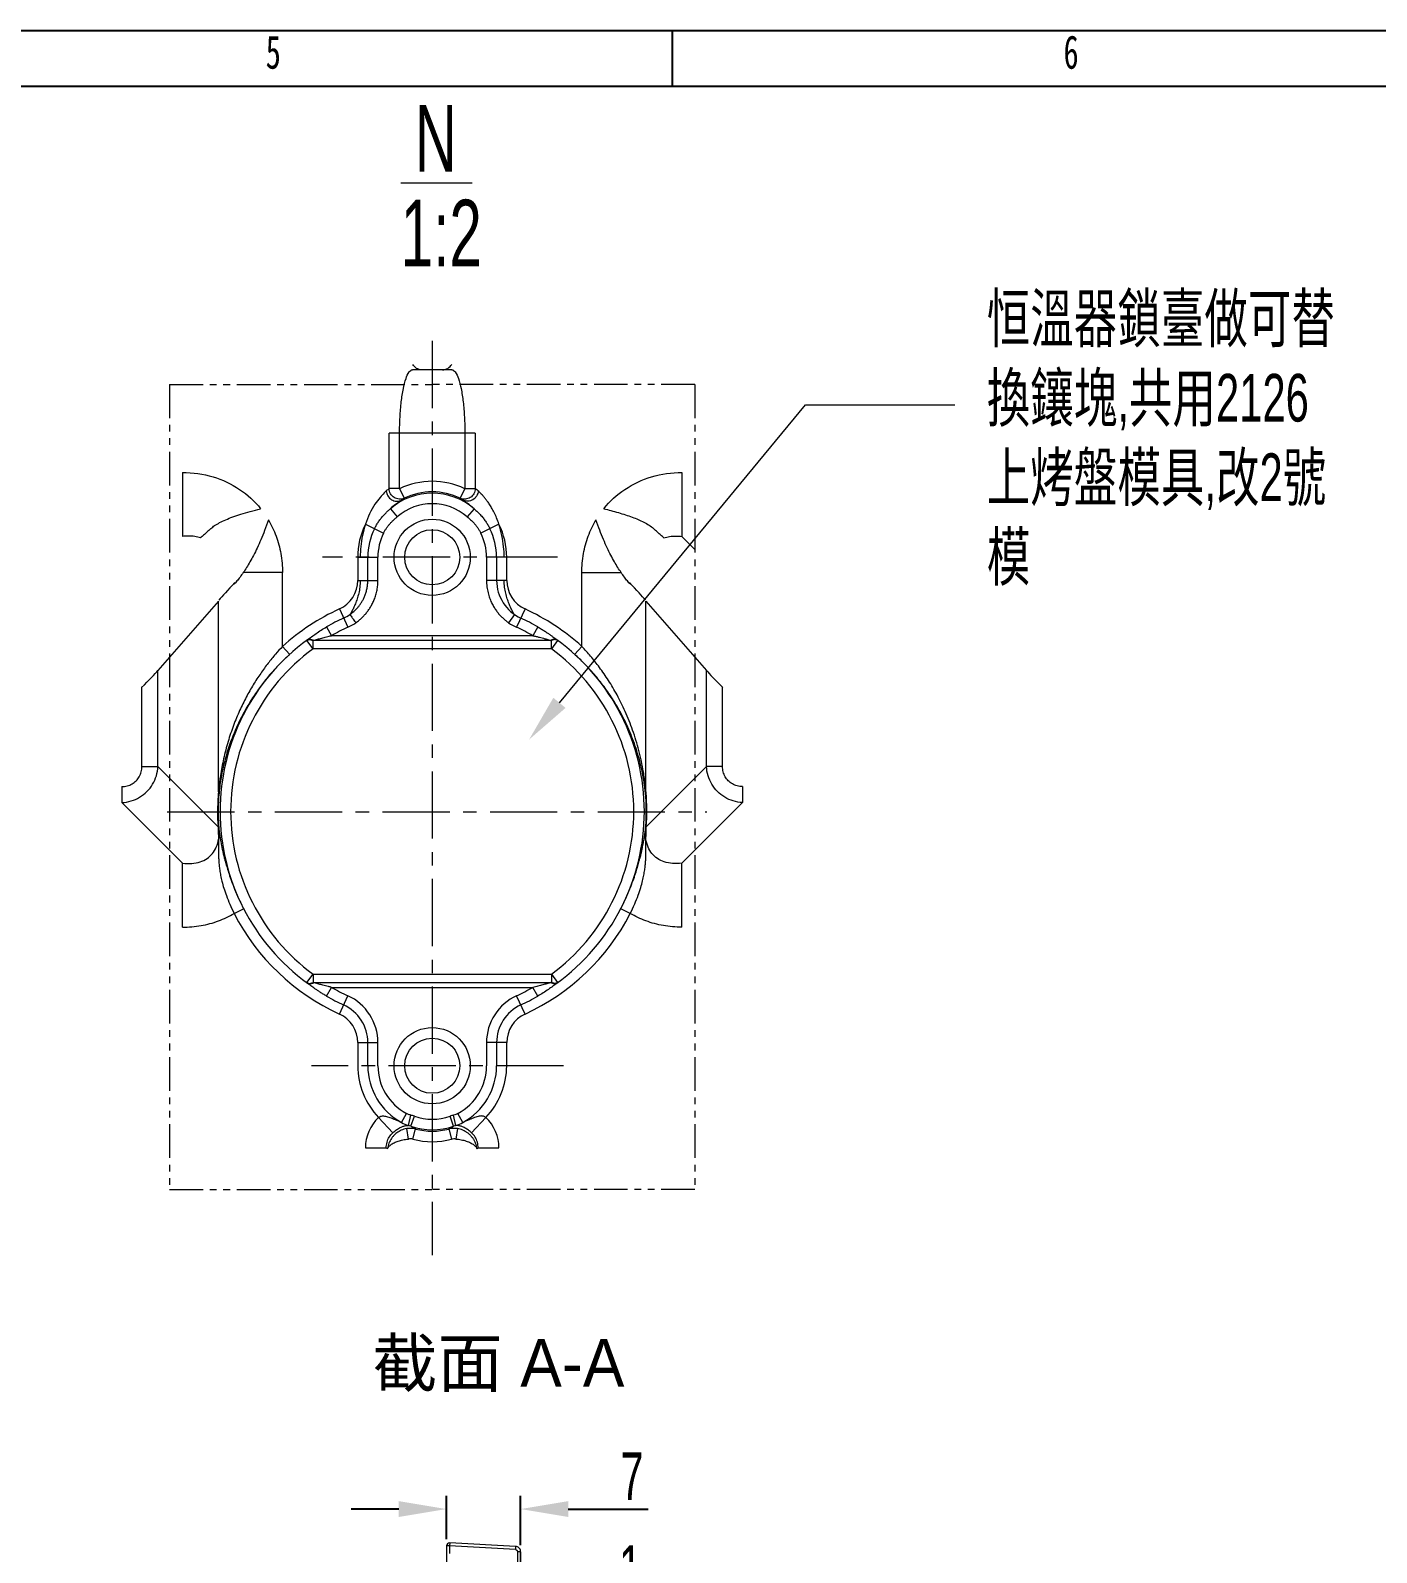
# Model space of a CAD drawing. Header units: millimetres. Extents: x 5536 to 6151, y 463 to 893.
# Drawn here: x 5857.3 to 5984.4, y 749.6 to 893.3 of the extents above; entities that cross this region are included whole.
import ezdxf

# ---------------------------------------------------------------- set-up
doc = ezdxf.new("R2010")
doc.units = ezdxf.units.MM
doc.header["$LTSCALE"] = 0.2
doc.linetypes.add('CENTER', pattern=[50.8, 31.75, -6.35, 6.35, -6.35])
doc.linetypes.add('PHANTOM2', pattern=[31.75, 15.875, -3.175, 3.175, -3.175, 3.175, -3.175])
doc.layers.get('0').update_dxf_attribs({"lineweight": 18})
for name, color, linetype, lineweight in [('CAXA0層', 7, 'Continuous', 25), ('CAXA尺寸線層', 3, 'Continuous', 25), ('poumianxian', 2, 'Continuous', 18), ('图层1', 1, 'CENTER', 18), ('图层2', 4, 'Continuous', 18), ('图层3', 3, 'PHANTOM2', 18)]:
    doc.layers.add(name, color=color, linetype=linetype, lineweight=lineweight)
doc.styles.add('UserTxtStyle4', font='', dxfattribs={"width": 0.667})
doc.styles.add('標準', font='', dxfattribs={"width": 0.667})
doc.styles.get('UserTxtStyle4').set_extended_font_data('mingliu')
doc.styles.get('標準').set_extended_font_data('pmingliu')
doc.dimstyles.new('11111111111', dxfattribs={"dimtxt": 4.5, "dimasz": 4.5, "dimexe": 1.25, "dimexo": 0.625, "dimtad": 1, "dimtoh": 1, "dimdsep": 46, "dimtxsty": '標準', "dimblk": '_CAXARROW', "dimcen": 0, "dimdle": 9, "dimclrd": 6, "dimclre": 6, "dimclrt": 2, "dimadec": 0, "dimazin": 0, "dimtfac": 0.707107, "dimtofl": 0, "dimtmove": 2, "dimatfit": 3, "dimfxl": 0, "dimfrac": 2, "dimtolj": 1, "dimarcsym": 0})

# ---------------------------------------------------------------- blocks, each defined once
blk = doc.blocks.new('*X39')
at = {"layer": 'poumianxian'}
for points in [[(5895.06, 745.73), (5895.06, 744.23), (5899.56, 744.98)], [(5905.06, 745.73), (5905.06, 744.23), (5900.56, 744.98)]]:
    blk.add_hatch(color=6, dxfattribs=at).paths.add_polyline_path(points, flags=0)
at = {"layer": 'poumianxian', "color": 6, "lineweight": -2}
for p, q in [((5899.56, 733.62), (5899.56, 746.23)), ((5900.56, 733.62), (5900.56, 746.23)), ((5895.06, 744.98), (5890.56, 744.98)), ((5905.06, 744.98), (5915.16, 744.98))]:
    blk.add_line(p, q, dxfattribs=at)
at = {"layer": 'poumianxian', "color": 2, "insert": (5913.94, 748.05), "char_height": 4.5, "width": 3.5658, "attachment_point": 5, "style": '標準'}
blk.add_mtext('\\T1.004;1', dxfattribs=at)
blk = doc.blocks.new('_CAXARROW')
blk.add_hatch(color=0).paths.add_polyline_path([(0, 0), (-1, 0.125), (-1, -0.125)], flags=0)
blk = doc.blocks.new('*X41')
at = {"layer": 'poumianxian'}
for points in [[(5892.06, 754.46), (5892.06, 752.96), (5896.56, 753.71)], [(5908.06, 754.46), (5908.06, 752.96), (5903.56, 753.71)]]:
    blk.add_hatch(color=6, dxfattribs=at).paths.add_polyline_path(points, flags=0)
at = {"layer": 'poumianxian', "color": 6, "lineweight": -2}
for p, q in [((5896.56, 750.87), (5896.56, 754.96)), ((5903.56, 750.31), (5903.56, 754.96)), ((5892.06, 753.71), (5887.56, 753.71)), ((5908.06, 753.71), (5915.61, 753.71))]:
    blk.add_line(p, q, dxfattribs=at)
at = {"layer": 'poumianxian', "color": 2, "insert": (5914.09, 756.81), "char_height": 4.5, "width": 5.4027, "attachment_point": 5, "style": '標準'}
blk.add_mtext('\\T1.004;7', dxfattribs=at)
blk = doc.blocks.new('*X82')
blk.add_line((5892.24, 878.92), (5899, 878.92))
at = {"char_height": 9, "width": 13.512, "attachment_point": 1, "style": '標準'}
for s, insert in [('\\T1.004;{\\H0.7x;N}', (5893.57, 886.27)), ('\\T1.004;{\\H0.7x;1:2}', (5892.24, 877.32))]:
    blk.add_mtext(s, dxfattribs=dict(at, insert=insert))
blk = doc.blocks.new('321')
at = {"layer": 'CAXA0層'}
for p, q in [((-584, 410), (0, 410)), ((-220.25, 410), (-220.25, 405)), ((-579, 405), (-5, 405))]:
    blk.add_line(p, q, dxfattribs=at)
at = {"layer": 'CAXA尺寸線層', "linetype": 'Continuous', "lineweight": 25, "char_height": 3, "attachment_point": 1, "style": 'UserTxtStyle4'}
for s, insert, width in [('\\T1.004;5', (-256.81, 409.56), 3.3917), ('\\T1.004;6', (-185.06, 409.56), 3.6498)]:
    blk.add_mtext(s, dxfattribs=dict(at, insert=insert, width=width))

msp = doc.modelspace()

# ---------------------------------------------------------------- hatches: boundary and pattern name
at = {"layer": '图层2'}
msp.add_hatch(color=6, dxfattribs=at).paths.add_polyline_path([(5907.81, 829.346), (5904.366, 826.355), (5906.654, 830.302)], flags=0)

# ---------------------------------------------------------------- linework, layer by layer
for p, q in [((5897.064, 861.268), (5893.368, 861.268)), ((5891.149, 850.044), (5891.149, 855.268)), ((5899.284, 855.268), (5891.149, 855.268)), ((5892.134, 850.044), (5892.134, 855.268)), ((5898.299, 855.268), (5898.299, 850.044)), ((5899.284, 855.268), (5899.284, 850.044)), ((5871.628, 851.577), (5871.628, 845.526)), ((5918.804, 851.577), (5918.804, 845.526)), ((5892.134, 850.044), (5891.149, 850.044)), ((5892.134, 850.044), (5892.563, 849.141)), ((5898.299, 850.044), (5897.869, 849.141)), ((5898.299, 850.044), (5899.284, 850.044)), ((5891.266, 848.153), (5891.918, 847.395)), ((5899.166, 848.153), (5898.514, 847.395)), ((5888.911, 846.686), (5890.621, 845.839)), ((5901.521, 846.686), (5899.812, 845.839)), ((5920.024, 844.306), (5918.804, 845.526)), ((5888.181, 843.564), (5888.181, 841.382)), ((5888.181, 843.564), (5890.089, 843.564)), ((5889.135, 841.382), (5889.135, 843.564)), ((5890.089, 841.382), (5890.089, 843.564)), ((5900.344, 843.564), (5900.344, 841.382)), ((5902.252, 843.564), (5900.344, 843.564)), ((5901.298, 843.564), (5901.298, 841.382)), ((5902.252, 841.382), (5902.252, 843.564)), ((5881.084, 842.122), (5877.37, 842.122)), ((5881.084, 835.145), (5881.084, 842.122)), ((5909.349, 842.122), (5913.063, 842.122)), ((5909.349, 835.145), (5909.349, 842.12)), ((5888.181, 841.382), (5890.089, 841.382)), ((5902.252, 841.382), (5900.344, 841.382)), ((5875.032, 839.424), (5869.315, 832.887)), ((5875.032, 821.408), (5875.032, 839.424)), ((5915.4, 821.408), (5915.4, 839.424)), ((5915.4, 839.424), (5921.118, 832.887)), ((5886.451, 838.687), (5887.246, 836.952)), ((5902.98, 838.164), (5902.435, 837.381)), ((5903.981, 838.687), (5903.186, 836.952)), ((5885.241, 836.993), (5885.715, 836.165)), ((5905.192, 836.993), (5904.718, 836.165)), ((5881.084, 835.145), (5881.755, 834.405)), ((5883.963, 834.916), (5883.373, 835.722)), ((5883.963, 834.916), (5883.963, 835.697)), ((5906.469, 835.697), (5883.963, 835.697)), ((5906.469, 834.916), (5883.963, 834.916)), ((5904.718, 836.165), (5885.715, 836.165)), ((5907.06, 835.722), (5906.469, 834.916)), ((5906.469, 834.916), (5906.469, 835.697)), ((5909.349, 835.145), (5908.678, 834.405)), ((5869.315, 823.815), (5869.315, 832.887)), ((5921.118, 823.815), (5921.118, 832.887)), ((5867.802, 823.815), (5867.802, 831.321)), ((5922.631, 823.815), (5922.631, 831.321)), ((5867.802, 823.815), (5869.315, 823.815)), ((5869.315, 823.815), (5874.997, 818.133)), ((5921.118, 823.815), (5915.436, 818.133)), ((5922.631, 823.815), (5921.118, 823.815)), ((5865.911, 821.924), (5865.911, 820.411)), ((5924.522, 821.924), (5924.522, 820.411)), ((5865.911, 820.411), (5871.629, 814.694)), ((5924.522, 820.411), (5918.804, 814.694)), ((5871.628, 808.642), (5871.628, 814.694)), ((5918.804, 808.642), (5918.804, 814.694)), ((5876.518, 809.928), (5877.406, 810.386)), ((5913.915, 809.928), (5913.027, 810.386)), ((5883.373, 803.406), (5883.963, 804.212)), ((5883.963, 804.212), (5883.963, 803.432)), ((5883.963, 804.212), (5906.469, 804.212)), ((5883.963, 803.432), (5906.469, 803.432)), ((5906.469, 804.212), (5906.469, 803.432)), ((5906.469, 804.212), (5907.06, 803.406)), ((5885.241, 802.135), (5885.715, 802.963)), ((5885.715, 802.963), (5904.718, 802.963)), ((5886.451, 800.442), (5887.246, 802.176)), ((5903.981, 800.442), (5903.186, 802.176)), ((5905.192, 802.135), (5904.718, 802.963)), ((5888.181, 797.747), (5888.181, 795.564)), ((5888.181, 797.747), (5890.089, 797.747)), ((5889.135, 795.564), (5889.135, 797.747)), ((5890.089, 795.564), (5890.089, 797.747)), ((5900.344, 797.747), (5900.344, 795.564)), ((5902.252, 797.747), (5900.344, 797.747)), ((5901.298, 797.747), (5901.298, 795.564)), ((5902.252, 795.564), (5902.252, 797.747)), ((5890.157, 790.675), (5891.5, 789.239)), ((5892.33, 790.211), (5892.782, 791.051)), ((5892.971, 789.923), (5893.196, 790.896)), ((5893.198, 789.856), (5893.531, 790.798)), ((5897.235, 789.856), (5896.902, 790.798)), ((5897.462, 789.923), (5897.236, 790.896)), ((5898.103, 790.211), (5897.65, 791.051)), ((5898.932, 789.239), (5900.275, 790.675)), ((5892.973, 788.645), (5892.816, 789.626)), ((5893.397, 788.624), (5893.65, 789.59)), ((5896.783, 789.59), (5897.036, 788.624)), ((5897.617, 789.626), (5897.46, 788.645)), ((5888.911, 787.8), (5890.881, 787.8)), ((5899.552, 787.8), (5901.521, 787.8)), ((5896.56, 750.222), (5896.56, 739.453)), ((5896.86, 750.222), (5896.565, 750.222)), ((5896.876, 750.521), (5896.86, 750.222)), ((5896.86, 750.222), (5896.86, 749.522)), ((5903.071, 749.89), (5896.86, 750.222)), ((5903.087, 750.189), (5896.876, 750.521)), ((5903.087, 750.189), (5903.071, 749.89)), ((5903.26, 749.686), (5903.26, 748.579)), ((5903.56, 749.686), (5903.26, 749.686)), ((5903.56, 749.686), (5903.56, 748.579)), ((5903.56, 730.854), (5903.56, 749.686))]:
    msp.add_line(p, q)
for points in [[(5903.464, 749.983), (5903.409, 750.048), (5903.343, 750.102), (5903.27, 750.144), (5903.191, 750.173), (5903.108, 750.188), (5903.087, 750.189)], [(5903.56, 749.683), (5903.557, 749.748), (5903.539, 749.831), (5903.508, 749.91), (5903.464, 749.983)]]:
    msp.add_lwpolyline(points)
for centre, radius in [((5895.216, 843.564), 3.6), ((5895.216, 843.564), 2.6), ((5895.216, 795.564), 3.6), ((5895.216, 795.564), 2.6)]:
    msp.add_circle(centre, radius)
for centre, radius, start, end in [((5895.216, 843.564), 7.175, 64.55835, 115.44165), ((5895.764, 843.403), 8.087, 124.79929, 127.14688), ((5895.216, 843.564), 6.055, 49.27723, 130.72647), ((5895.216, 843.564), 6.176, 64.55835, 115.44165), ((5894.663, 843.396), 8.095, 52.85409, 55.1996), ((5895.216, 843.564), 5.055, 49.27722, 130.72577), ((5896.756, 843.43), 7.085, 126.28156, 128.5974), ((5893.677, 843.43), 7.084, 51.40251, 53.71853), ((5895.216, 843.564), 7.036, 153.65889, 180), ((5895.216, 843.564), 7.036, 0, 26.34109), ((5895.216, 843.564), 6.082, 153.65868, 180.00011), ((5895.216, 843.564), 5.128, 153.65809, 180.00033), ((5895.218, 843.565), 5.126, 359.9968, 26.34517), ((5895.218, 843.565), 6.08, 359.99687, 26.34399), ((5885.216, 841.382), 2.964, 294.62432, 0), ((5905.216, 841.382), 3.918, 179.99953, 245.37568), ((5905.216, 841.382), 2.964, 180, 245.37568), ((5895.216, 819.564), 21.036, 114.62432, 132.20992), ((5895.216, 819.564), 20.082, 114.62432, 119.78488), ((5885.216, 841.382), 3.918, 294.62432, 304.78882), ((5895.216, 819.564), 20.082, 60.21512, 65.37568), ((5895.216, 819.564), 21.036, 47.78959, 65.37568), ((5895.216, 819.564), 19.128, 114.62432, 119.78488), ((5885.216, 841.382), 4.872, 294.62432, 304.76706), ((5905.216, 841.382), 4.872, 235.19881, 245.37568), ((5895.216, 819.564), 19.128, 60.21512, 65.37568), ((5895.216, 819.564), 20.034, 125.94871, 234.05129), ((5895.216, 819.564), 19.034, 126.24131, 233.75869), ((5891.07, 825.76), 12.589, 127.22681, 127.69259), ((5901.407, 818.268), 18.149, 73.80304, 74.05639), ((5895.216, 819.564), 19.034, 306.24131, 53.75869), ((5895.216, 819.564), 20.034, 305.94871, 54.05129), ((5899.397, 825.805), 12.532, 52.30635, 52.77425), ((5897.609, 819.516), 22.656, 172.62933, 175.20966), ((5894.06, 819.462), 19.069, 169.97203, 174.16361), ((5896.301, 819.451), 19.141, 7.41174, 9.25371), ((5892.433, 819.483), 23.047, 4.79058, 7.9663), ((5894.047, 819.564), 19.104, 175.56761, 184.29642), ((5893.078, 819.564), 18.081, 174.42446, 184.32542), ((5894.167, 819.552), 19.224, 174.4591, 175.55733), ((5893.546, 819.521), 18.551, 174.18167, 174.43123), ((5896.673, 819.499), 18.766, 5.57087, 7.41181), ((5897.357, 819.564), 18.079, 355.67395, 5.57617), ((5896.222, 819.547), 19.268, 5.29596, 5.5404), ((5896.425, 819.564), 19.065, 355.69437, 5.3017), ((5895.216, 819.564), 21.036, 207.26372, 245.37568), ((5895.216, 819.564), 21.036, 294.62432, 332.73626), ((5891.035, 813.323), 12.532, 232.30635, 232.77425), ((5889.026, 820.86), 18.149, 253.80304, 254.05639), ((5899.363, 813.368), 12.589, 307.22681, 307.69259), ((5895.216, 819.564), 20.082, 240.21512, 245.37568), ((5895.216, 819.564), 19.128, 240.21512, 245.37568), ((5885.216, 797.747), 4.872, 0, 65.37568), ((5905.216, 797.747), 4.872, 114.62432, 180), ((5895.216, 819.564), 19.128, 294.62432, 299.78488), ((5895.216, 819.564), 20.082, 294.62432, 299.78488), ((5885.216, 797.747), 2.964, 0, 65.37568), ((5885.216, 797.747), 3.918, 0, 65.37568), ((5905.216, 797.747), 3.918, 114.62432, 180), ((5905.216, 797.747), 2.964, 114.62432, 180), ((5895.216, 795.564), 7.036, 180, 224.02215), ((5895.216, 795.564), 6.082, 180, 241.66202), ((5895.216, 795.564), 5.128, 180, 241.66163), ((5895.216, 795.564), 5.128, 298.33857, 0), ((5895.216, 795.564), 6.082, 298.33827, 360), ((5895.216, 795.564), 7.036, 315.97785, 360), ((5892.844, 787.803), 3.933, 133.09568, 180.04543), ((5892.496, 787.873), 3.103, 70.51118, 76.94833), ((5895.216, 795.564), 5.055, 250.52516, 289.47484), ((5897.943, 787.852), 3.124, 103.07334, 109.46665), ((5897.588, 787.803), 3.933, 359.95317, 46.90513), ((5893.469, 791.889), 2.028, 235.81975, 255.78376), ((5893.15, 787.658), 1.996, 75.48551, 99.63041), ((5892.473, 787.827), 2.154, 70.33189, 76.62968), ((5896.943, 795.715), 6.954, 237.41245, 241.73546), ((5895.216, 795.564), 6.055, 250.52516, 289.47484), ((5895.216, 795.564), 6.176, 255.30882, 284.69042), ((5893.496, 795.704), 6.941, 298.25766, 302.58964), ((5897.283, 787.653), 2.001, 80.41049, 104.50041), ((5897.96, 787.827), 2.154, 103.37016, 109.66823), ((5896.964, 791.888), 2.027, 284.21267, 304.18585), ((5894.526, 794.91), 7.99, 242.85714, 243.83981), ((5893.135, 787.628), 1.03, 75.27933, 99.05693), ((5895.216, 795.564), 7.175, 255.30984, 284.69026), ((5897.298, 787.627), 1.03, 80.94546, 104.71796), ((5896.86, 750.222), 0.3, 86.93832, 180), ((6035.306, 651.083), 101.525, 101.56871, 263.81047), ((6035.306, 651.083), 101.026, 101.59189, 263.81047)]:
    msp.add_arc(centre, radius, start, end)
for centre, major_axis, start_param, end_param in [((5881.084, 845.373), (-6.392, -6.408), 5.460672, 5.9022274), ((5909.349, 845.373), (6.392, -6.408), 0.3809579, 0.8225133), ((5867.802, 831.4), (-1.598, -1.602), 1.521451, 2.7606348), ((5922.631, 831.4), (1.598, -1.602), 3.5225505, 4.7617343)]:
    msp.add_ellipse(centre, major_axis=major_axis, ratio=0.0348782, start_param=start_param, end_param=end_param)
for points, knots in [([(5892.134, 855.268), (5892.134, 855.782), (5892.159, 856.777), (5892.276, 858.189), (5892.453, 859.408), (5892.702, 860.362), (5892.939, 860.989), (5893.241, 861.268), (5893.368, 861.268)], [0, 0, 0, 0, 21422.6209469, 41520.6483103, 59020.4060347, 72851.0509121, 82283.3758562, 87598.6886507, 87598.6886507, 87598.6886507, 87598.6886507]), ([(5894.231, 861.268), (5894.061, 861.268), (5893.714, 861.362), (5893.463, 861.619), (5893.379, 861.768)], [0, 0, 0, 0, 17145.5515179, 34405.8959787, 34405.8959787, 34405.8959787, 34405.8959787]), ([(5896.201, 861.268), (5896.371, 861.268), (5896.719, 861.362), (5896.97, 861.619), (5897.054, 861.768)], [0, 0, 0, 0, 17154.545187, 34423.9407572, 34423.9407572, 34423.9407572, 34423.9407572]), ([(5897.064, 861.268), (5897.192, 861.268), (5897.494, 860.988), (5897.731, 860.36), (5897.98, 859.405), (5898.157, 858.185), (5898.273, 856.775), (5898.299, 855.78), (5898.299, 855.268)], [0, 0, 0, 0, 5341.3606684, 14785.6971854, 28635.3204295, 46157.1348315, 66305.3875581, 87684.6518488, 87684.6518488, 87684.6518488, 87684.6518488]), ([(5871.628, 851.577), (5872.601, 851.577), (5874.511, 851.308), (5877.079, 850.106), (5878.449, 848.852), (5879.014, 848.151)], [0, 0, 0, 0, 16676.7546044, 32521.0571257, 47966.8468418, 47966.8468418, 47966.8468418, 47966.8468418]), ([(5911.418, 848.151), (5911.984, 848.853), (5913.357, 850.11), (5915.927, 851.31), (5917.836, 851.577), (5918.804, 851.577)], [0, 0, 0, 0, 15573.9452595, 31580.2082361, 48307.4470271, 48307.4470271, 48307.4470271, 48307.4470271]), ([(5890.881, 849.849), (5890.815, 849.774), (5890.607, 849.576), (5890.231, 849.163), (5889.753, 848.522), (5889.281, 847.674), (5889.023, 847.025), (5888.911, 846.686)], [0, 0, 0, 0, 5952.5097333, 17099.6786223, 33234.6742096, 53478.0026066, 74724.1049537, 74724.1049537, 74724.1049537, 74724.1049537]), ([(5890.881, 849.849), (5890.885, 849.681), (5890.981, 849.341), (5891.348, 848.967), (5891.848, 848.814), (5892.189, 848.891), (5892.336, 848.967)], [0, 0, 0, 0, 15331.6525793, 30706.9725987, 45959.1204461, 61037.33534, 61037.33534, 61037.33534, 61037.33534]), ([(5892.563, 849.141), (5892.416, 849.073), (5892.08, 849.011), (5891.596, 849.174), (5891.244, 849.546), (5891.153, 849.879), (5891.149, 850.044)], [0, 0, 0, 0, 15089.5249406, 30339.1362099, 45706.4563597, 61042.4075795, 61042.4075795, 61042.4075795, 61042.4075795]), ([(5899.284, 850.044), (5899.28, 849.879), (5899.189, 849.546), (5898.836, 849.174), (5898.353, 849.011), (5898.016, 849.073), (5897.869, 849.141)], [0, 0, 0, 0, 15355.3537689, 30742.0251958, 46010.5727434, 61118.7188837, 61118.7188837, 61118.7188837, 61118.7188837]), ([(5899.552, 849.849), (5899.548, 849.681), (5899.452, 849.341), (5899.084, 848.967), (5898.585, 848.814), (5898.243, 848.89), (5898.097, 848.967)], [0, 0, 0, 0, 15352.7789893, 30749.3130482, 46022.7109168, 61122.2304987, 61122.2304987, 61122.2304987, 61122.2304987]), ([(5901.521, 846.686), (5901.455, 846.888), (5901.316, 847.264), (5901.082, 847.781), (5900.845, 848.221), (5900.615, 848.591), (5900.4, 848.896), (5900.206, 849.143), (5900.038, 849.34), (5899.897, 849.494), (5899.781, 849.615), (5899.686, 849.71), (5899.612, 849.785), (5899.569, 849.83), (5899.552, 849.849)], [0, 0, 0, 0, 28388.8357865, 53571.449404, 75785.3097393, 95151.0954013, 111747.910657, 125693.2479202, 137159.9722457, 146367.5518943, 153643.8785735, 159538.0725622, 164320.7503844, 167775.0691247, 167775.0691247, 167775.0691247, 167775.0691247]), ([(5874.311, 846.274), (5874.423, 846.378), (5874.69, 846.581), (5875.162, 846.855), (5875.736, 847.125), (5876.407, 847.388), (5877.177, 847.645), (5878.056, 847.901), (5878.681, 848.065), (5879.014, 848.151)], [0, 0, 0, 0, 9043.1651846, 19848.6702263, 32409.1831896, 46677.9837728, 62678.4799418, 80629.4279634, 101085.2782211, 101085.2782211, 101085.2782211, 101085.2782211]), ([(5889.766, 846.263), (5889.816, 846.363), (5889.924, 846.566), (5890.108, 846.866), (5890.317, 847.162), (5890.547, 847.444), (5890.787, 847.704), (5891.027, 847.939), (5891.188, 848.084), (5891.266, 848.153)], [0, 0, 0, 0, 14028.5433419, 28789.6393302, 44024.2744394, 59351.5700657, 74246.2497125, 88327.6045832, 101355.6613878, 101355.6613878, 101355.6613878, 101355.6613878]), ([(5892.336, 848.967), (5892.269, 848.914), (5892.07, 848.783), (5891.705, 848.523), (5891.423, 848.294), (5891.266, 848.153)], [0, 0, 0, 0, 9188.4819669, 25464.6201774, 48132.0533907, 48132.0533907, 48132.0533907, 48132.0533907]), ([(5899.166, 848.153), (5899.085, 848.226), (5898.934, 848.355), (5898.718, 848.525), (5898.537, 848.658), (5898.389, 848.762), (5898.268, 848.845), (5898.173, 848.91), (5898.119, 848.95), (5898.097, 848.967)], [0, 0, 0, 0, 24613.9083569, 45218.0000061, 61992.6129654, 75382.2554689, 86294.0854843, 95152.4972908, 101498.0802056, 101498.0802056, 101498.0802056, 101498.0802056]), ([(5899.166, 848.153), (5899.285, 848.049), (5899.511, 847.843), (5899.817, 847.525), (5900.078, 847.211), (5900.302, 846.9), (5900.497, 846.587), (5900.612, 846.372), (5900.666, 846.263)], [0, 0, 0, 0, 17159.1861073, 33123.8332459, 47773.6464794, 61419.2288049, 74562.8906227, 87800.1579186, 87800.1579186, 87800.1579186, 87800.1579186]), ([(5911.418, 848.151), (5911.643, 848.093), (5912.103, 847.974), (5912.79, 847.782), (5913.463, 847.578), (5914.088, 847.363), (5914.662, 847.138), (5915.198, 846.892), (5915.692, 846.615), (5915.992, 846.395), (5916.121, 846.274)], [0, 0, 0, 0, 15673.2896898, 32022.9112014, 48141.462911, 63074.7352617, 76579.9910168, 89767.9604845, 102784.105087, 114730.5047237, 114730.5047237, 114730.5047237, 114730.5047237]), ([(5879.752, 847.089), (5879.636, 846.759), (5879.406, 846.133), (5879.05, 845.249), (5878.699, 844.462), (5878.355, 843.764), (5878.02, 843.149), (5877.696, 842.609), (5877.477, 842.277), (5877.37, 842.122)], [0, 0, 0, 0, 19193.5311284, 36607.3977592, 52345.8678076, 66530.6996164, 79304.6734698, 90803.0457949, 101142.32424, 101142.32424, 101142.32424, 101142.32424]), ([(5879.752, 847.089), (5880.038, 846.608), (5880.528, 845.578), (5880.982, 843.897), (5881.084, 842.721), (5881.084, 842.122)], [0, 0, 0, 0, 15517.8171755, 31411.3066054, 48034.7467532, 48034.7467532, 48034.7467532, 48034.7467532]), ([(5888.911, 846.686), (5888.801, 846.334), (5888.622, 845.635), (5888.455, 844.59), (5888.42, 843.901), (5888.419, 843.565)], [0, 0, 0, 0, 16805.7827541, 32776.7903148, 48107.4613484, 48107.4613484, 48107.4613484, 48107.4613484]), ([(5890.621, 845.839), (5890.662, 845.921), (5890.75, 846.086), (5890.901, 846.327), (5891.074, 846.563), (5891.267, 846.789), (5891.476, 847.001), (5891.694, 847.202), (5891.844, 847.331), (5891.918, 847.395)], [0, 0, 0, 0, 13593.6857991, 27822.1042958, 42388.9384346, 57135.4480333, 71996.888476, 86739.2921386, 101375.0353123, 101375.0353123, 101375.0353123, 101375.0353123]), ([(5898.514, 847.395), (5898.626, 847.3), (5898.831, 847.122), (5899.105, 846.855), (5899.328, 846.603), (5899.513, 846.355), (5899.674, 846.103), (5899.767, 845.929), (5899.812, 845.839)], [0, 0, 0, 0, 18968.8336295, 35072.5652495, 49259.7550839, 62326.9449485, 74957.8097503, 87793.6912574, 87793.6912574, 87793.6912574, 87793.6912574]), ([(5902.013, 843.564), (5902.012, 843.899), (5901.978, 844.586), (5901.811, 845.632), (5901.632, 846.333), (5901.521, 846.686)], [0, 0, 0, 0, 15279.911371, 31336.8468902, 48225.6592541, 48225.6592541, 48225.6592541, 48225.6592541]), ([(5909.349, 842.12), (5909.349, 842.719), (5909.45, 843.893), (5909.903, 845.574), (5910.393, 846.605), (5910.68, 847.089)], [0, 0, 0, 0, 16688.963046, 32620.0021166, 48290.6531722, 48290.6531722, 48290.6531722, 48290.6531722]), ([(5913.063, 842.122), (5912.954, 842.28), (5912.732, 842.616), (5912.405, 843.162), (5912.069, 843.78), (5911.726, 844.478), (5911.376, 845.265), (5911.023, 846.143), (5910.795, 846.763), (5910.68, 847.089)], [0, 0, 0, 0, 10612.674342, 22263.2692125, 35143.6914762, 49443.9308966, 65270.4953406, 82699.6415304, 101765.8741162, 101765.8741162, 101765.8741162, 101765.8741162]), ([(5873.342, 845.394), (5873.165, 845.456), (5872.794, 845.547), (5872.215, 845.586), (5871.824, 845.554), (5871.628, 845.526)], [0, 0, 0, 0, 15553.1174229, 31543.0110451, 47973.8726413, 47973.8726413, 47973.8726413, 47973.8726413]), ([(5874.311, 846.274), (5874.19, 846.161), (5873.96, 845.948), (5873.638, 845.655), (5873.436, 845.475), (5873.342, 845.394)], [0, 0, 0, 0, 18299.8134935, 34342.7529163, 47983.9653541, 47983.9653541, 47983.9653541, 47983.9653541]), ([(5917.091, 845.394), (5916.997, 845.475), (5916.796, 845.654), (5916.473, 845.947), (5916.243, 846.16), (5916.121, 846.274)], [0, 0, 0, 0, 13672.6854406, 29851.2596577, 48353.4715177, 48353.4715177, 48353.4715177, 48353.4715177]), ([(5917.091, 845.394), (5917.267, 845.456), (5917.639, 845.547), (5918.218, 845.586), (5918.608, 845.554), (5918.804, 845.526)], [0, 0, 0, 0, 15679.2418011, 31798.8017754, 48362.9056509, 48362.9056509, 48362.9056509, 48362.9056509]), ([(5877.37, 842.122), (5877.272, 841.98), (5877.081, 841.711), (5876.794, 841.339), (5876.6, 841.114), (5876.503, 841.013)], [0, 0, 0, 0, 17647.675826, 33692.9048487, 48022.9975171, 48022.9975171, 48022.9975171, 48022.9975171]), ([(5913.929, 841.013), (5913.833, 841.114), (5913.638, 841.339), (5913.352, 841.711), (5913.161, 841.98), (5913.063, 842.122)], [0, 0, 0, 0, 14426.6987147, 30571.7657911, 48338.8431712, 48338.8431712, 48338.8431712, 48338.8431712]), ([(5887.452, 838.164), (5887.498, 838.195), (5887.592, 838.265), (5887.74, 838.382), (5887.899, 838.522), (5888.066, 838.689), (5888.238, 838.882), (5888.408, 839.103), (5888.572, 839.351), (5888.725, 839.627), (5888.864, 839.937), (5888.983, 840.28), (5889.071, 840.646), (5889.123, 841.016), (5889.135, 841.262), (5889.135, 841.382)], [0, 0, 0, 0, 7968.5439742, 16958.3431851, 27139.3434041, 38490.8422167, 50956.0071455, 64408.7264417, 78590.4231306, 93633.7387946, 109882.766092, 127480.870128, 145818.1044757, 163970.720725, 181235.9500323, 181235.9500323, 181235.9500323, 181235.9500323]), ([(5888.419, 841.382), (5888.42, 841.169), (5888.393, 840.76), (5888.287, 840.18), (5888.14, 839.659), (5887.97, 839.193), (5887.794, 838.785), (5887.626, 838.446), (5887.511, 838.246), (5887.452, 838.164)], [0, 0, 0, 0, 19015.6927815, 36512.2118751, 52637.9158516, 67435.8092241, 80782.7449927, 92316.1916311, 101355.6635439, 101355.6635439, 101355.6635439, 101355.6635439]), ([(5887.995, 837.379), (5888.052, 837.418), (5888.171, 837.505), (5888.354, 837.652), (5888.552, 837.826), (5888.76, 838.034), (5888.974, 838.274), (5889.186, 838.549), (5889.389, 838.856), (5889.579, 839.2), (5889.753, 839.586), (5889.9, 840.012), (5890.01, 840.467), (5890.075, 840.927), (5890.089, 841.233), (5890.089, 841.382)], [0, 0, 0, 0, 8021.9936568, 17054.8156911, 27221.0243178, 38562.8641643, 51034.0949346, 64479.5219667, 78653.2233694, 93696.4661075, 109939.4304553, 127530.3611489, 145860.854322, 164005.1551868, 181262.3193506, 181262.3193506, 181262.3193506, 181262.3193506]), ([(5900.344, 841.382), (5900.344, 841.177), (5900.369, 840.785), (5900.472, 840.23), (5900.622, 839.736), (5900.803, 839.301), (5901.003, 838.923), (5901.213, 838.596), (5901.431, 838.307), (5901.659, 838.047), (5901.9, 837.806), (5902.158, 837.583), (5902.342, 837.447), (5902.435, 837.381)], [0, 0, 0, 0, 20279.7092142, 38792.0824332, 55793.7136004, 71356.626458, 85412.5004626, 98095.4529979, 109852.1434401, 121159.4132222, 132344.4107654, 143581.9090901, 154945.4051413, 154945.4051413, 154945.4051413, 154945.4051413]), ([(5902.98, 838.164), (5902.921, 838.246), (5902.806, 838.446), (5902.638, 838.786), (5902.462, 839.194), (5902.293, 839.659), (5902.145, 840.181), (5902.039, 840.761), (5902.013, 841.169), (5902.013, 841.382)], [0, 0, 0, 0, 9069.3641169, 20638.554987, 34025.4677039, 48866.411455, 65035.9238036, 82574.2506807, 101628.5598114, 101628.5598114, 101628.5598114, 101628.5598114]), ([(5887.451, 838.163), (5887.491, 838.107), (5887.595, 837.958), (5887.775, 837.696), (5887.917, 837.492), (5887.995, 837.379)], [0, 0, 0, 0, 10422.7696208, 27461.2480727, 48127.3650882, 48127.3650882, 48127.3650882, 48127.3650882]), ([(5883.454, 835.784), (5883.577, 835.876), (5883.839, 836.073), (5884.26, 836.378), (5884.732, 836.692), (5885.067, 836.894), (5885.241, 836.993)], [0, 0, 0, 0, 12999.4788696, 27799.4123038, 44069.82839, 61014.5208443, 61014.5208443, 61014.5208443, 61014.5208443]), ([(5905.192, 836.993), (5905.306, 836.927), (5905.527, 836.797), (5905.842, 836.598), (5906.126, 836.407), (5906.378, 836.23), (5906.599, 836.068), (5906.795, 835.921), (5906.919, 835.829), (5906.979, 835.784)], [0, 0, 0, 0, 18647.5464325, 36284.4444456, 52536.0591844, 67090.8256079, 79856.580697, 91232.2680659, 101710.9989468, 101710.9989468, 101710.9989468, 101710.9989468]), ([(5881.084, 835.145), (5880.856, 834.906), (5880.389, 834.393), (5879.696, 833.549), (5878.993, 832.591), (5878.299, 831.526), (5877.633, 830.354), (5877.005, 829.074), (5876.425, 827.672), (5875.914, 826.156), (5875.499, 824.567), (5875.263, 823.31), (5875.163, 822.596), (5875.14, 822.422)], [0, 0, 0, 0, 10705.6267991, 22499.2038637, 35413.6187171, 49217.8771943, 63726.9947997, 79096.3011698, 95461.023557, 112896.4591008, 130954.4531872, 148676.4618815, 154351.807487, 154351.807487, 154351.807487, 154351.807487]), ([(5883.373, 835.722), (5883.422, 835.755), (5883.547, 835.799), (5883.756, 835.783), (5883.894, 835.733), (5883.963, 835.697)], [0, 0, 0, 0, 13980.0650484, 29803.3048847, 48099.6919174, 48099.6919174, 48099.6919174, 48099.6919174]), ([(5883.454, 835.784), (5883.502, 835.816), (5883.628, 835.853), (5883.835, 835.822), (5883.971, 835.76), (5884.041, 835.719)], [0, 0, 0, 0, 13469.320614, 29279.8888964, 48100.2237754, 48100.2237754, 48100.2237754, 48100.2237754]), ([(5883.984, 835.7), (5884.118, 835.738), (5884.381, 835.822), (5884.796, 835.942), (5885.239, 836.059), (5885.552, 836.13), (5885.715, 836.165)], [0, 0, 0, 0, 14219.4351807, 28218.7341461, 44034.3679784, 61022.4232095, 61022.4232095, 61022.4232095, 61022.4232095]), ([(5904.718, 836.165), (5904.826, 836.142), (5905.034, 836.095), (5905.33, 836.023), (5905.597, 835.952), (5905.833, 835.885), (5906.038, 835.824), (5906.221, 835.769), (5906.336, 835.735), (5906.392, 835.719)], [0, 0, 0, 0, 19454.543426, 37489.810013, 53775.2655232, 68101.7635692, 80509.5166606, 91514.5296131, 101706.8518251, 101706.8518251, 101706.8518251, 101706.8518251]), ([(5906.979, 835.784), (5906.93, 835.816), (5906.805, 835.853), (5906.597, 835.822), (5906.461, 835.76), (5906.392, 835.719)], [0, 0, 0, 0, 13524.7038099, 29400.3817136, 48298.0413228, 48298.0413228, 48298.0413228, 48298.0413228]), ([(5907.06, 835.722), (5907.01, 835.755), (5906.885, 835.799), (5906.677, 835.783), (5906.538, 835.733), (5906.469, 835.697)], [0, 0, 0, 0, 14038.2412581, 29926.9954379, 48298.8492595, 48298.8492595, 48298.8492595, 48298.8492595]), ([(5915.258, 822.677), (5915.228, 822.893), (5915.091, 823.78), (5914.761, 825.32), (5914.182, 827.22), (5913.483, 828.971), (5912.711, 830.535), (5911.893, 831.921), (5911.051, 833.143), (5910.207, 834.207), (5909.631, 834.849), (5909.349, 835.145)], [0, 0, 0, 0, 6007.0702726, 24709.1529821, 43277.1996166, 60637.0540682, 76551.6348287, 91252.0748986, 104888.3875024, 117366.0083534, 128615.0790824, 128615.0790824, 128615.0790824, 128615.0790824]), ([(5881.755, 834.405), (5881.505, 834.178), (5880.993, 833.691), (5880.23, 832.888), (5879.455, 831.977), (5878.691, 830.962), (5877.956, 829.847), (5877.263, 828.628), (5876.623, 827.293), (5876.059, 825.849), (5875.6, 824.335), (5875.374, 823.298), (5875.283, 822.783)], [0, 0, 0, 0, 10517.107157, 22019.3028791, 34517.4044467, 47769.3774465, 61585.4872138, 76105.2588325, 91448.3976682, 107680.3933209, 124388.2217378, 140705.3738966, 140705.3738966, 140705.3738966, 140705.3738966]), ([(5915.193, 822.529), (5915.159, 822.735), (5915.007, 823.583), (5914.642, 825.054), (5914.001, 826.865), (5913.229, 828.533), (5912.377, 830.022), (5911.476, 831.341), (5910.548, 832.503), (5909.619, 833.516), (5908.987, 834.124), (5908.678, 834.405)], [0, 0, 0, 0, 5850.1827516, 24082.4191752, 42305.8870988, 59487.4163316, 75385.9412434, 90214.6334119, 104105.3785366, 116938.7030266, 128614.6547631, 128614.6547631, 128614.6547631, 128614.6547631]), ([(5865.911, 821.924), (5866.081, 821.924), (5866.416, 821.965), (5866.882, 822.152), (5867.275, 822.45), (5867.574, 822.844), (5867.761, 823.31), (5867.802, 823.646), (5867.802, 823.815)], [0, 0, 0, 0, 14952.3379617, 29454.3294596, 43711.3251048, 57983.4986897, 72501.3083141, 87434.9655414, 87434.9655414, 87434.9655414, 87434.9655414]), ([(5865.911, 820.411), (5866.207, 820.424), (5866.794, 820.523), (5867.607, 820.881), (5868.303, 821.424), (5868.845, 822.12), (5869.203, 822.932), (5869.302, 823.519), (5869.315, 823.815)], [0, 0, 0, 0, 14729.6364825, 29280.7478358, 43731.2636388, 58179.829682, 72729.9883656, 87447.9071298, 87447.9071298, 87447.9071298, 87447.9071298]), ([(5924.522, 820.411), (5924.226, 820.424), (5923.638, 820.523), (5922.826, 820.881), (5922.13, 821.424), (5921.588, 822.12), (5921.23, 822.932), (5921.131, 823.519), (5921.118, 823.815)], [0, 0, 0, 0, 14875.1997668, 29570.1101584, 44163.4308801, 58754.7825718, 73448.7308804, 88312.0971305, 88312.0971305, 88312.0971305, 88312.0971305]), ([(5924.522, 821.924), (5924.352, 821.924), (5924.016, 821.965), (5923.551, 822.152), (5923.157, 822.45), (5922.858, 822.844), (5922.672, 823.31), (5922.631, 823.646), (5922.631, 823.815)], [0, 0, 0, 0, 15104.5688559, 29754.2062361, 44156.3534423, 58573.8331159, 73239.4496683, 88325.1475997, 88325.1475997, 88325.1475997, 88325.1475997]), ([(5875.032, 821.408), (5875.042, 821.399), (5875.066, 821.374), (5875.082, 821.342), (5875.082, 821.321)], [0, 0, 0, 0, 13478.0458537, 34387.6289089, 34387.6289089, 34387.6289089, 34387.6289089]), ([(5915.4, 821.408), (5915.391, 821.399), (5915.367, 821.374), (5915.351, 821.342), (5915.35, 821.321)], [0, 0, 0, 0, 13577.5532861, 34637.2756934, 34637.2756934, 34637.2756934, 34637.2756934]), ([(5874.997, 818.133), (5875.014, 818.145), (5875.047, 818.162), (5875.04, 818.19), (5875.038, 818.196)], [0, 0, 0, 0, 26871.5492567, 34395.2464365, 34395.2464365, 34395.2464365, 34395.2464365]), ([(5874.997, 818.133), (5874.999, 818.07), (5875.003, 817.942), (5875.009, 817.748), (5875.015, 817.551), (5875.023, 817.352), (5875.03, 817.151), (5875.036, 817.016), (5875.039, 816.948)], [0, 0, 0, 0, 13928.3558994, 28403.0898098, 43041.1768528, 57708.4754942, 72516.9760451, 87595.6431489, 87595.6431489, 87595.6431489, 87595.6431489]), ([(5875.048, 818.201), (5875.052, 818.155), (5875.059, 818.061), (5875.073, 817.919), (5875.089, 817.772), (5875.106, 817.622), (5875.126, 817.47), (5875.141, 817.367), (5875.149, 817.315)], [0, 0, 0, 0, 13488.6444783, 27696.2303882, 42248.3955683, 57007.9930793, 72079.7915102, 87596.5924755, 87596.5924755, 87596.5924755, 87596.5924755]), ([(5915.284, 817.315), (5915.292, 817.369), (5915.307, 817.474), (5915.327, 817.628), (5915.345, 817.777), (5915.36, 817.921), (5915.373, 818.062), (5915.381, 818.154), (5915.384, 818.201)], [0, 0, 0, 0, 16041.6296733, 31514.4143527, 46372.9411285, 60615.5436752, 74453.4138744, 88232.7728713, 88232.7728713, 88232.7728713, 88232.7728713]), ([(5915.436, 818.133), (5915.419, 818.145), (5915.386, 818.162), (5915.392, 818.19), (5915.395, 818.196)], [0, 0, 0, 0, 27066.8242254, 34645.2621896, 34645.2621896, 34645.2621896, 34645.2621896]), ([(5915.393, 816.948), (5915.396, 817.018), (5915.402, 817.156), (5915.41, 817.36), (5915.417, 817.558), (5915.424, 817.752), (5915.43, 817.943), (5915.434, 818.069), (5915.436, 818.133)], [0, 0, 0, 0, 15591.8306289, 30801.4092066, 45575.4909869, 59906.7215752, 74006.4804798, 88234.7411586, 88234.7411586, 88234.7411586, 88234.7411586]), ([(5871.629, 814.694), (5871.922, 814.651), (5872.491, 814.623), (5873.292, 814.772), (5873.965, 815.099), (5874.493, 815.582), (5874.87, 816.21), (5875.001, 816.693), (5875.039, 816.948)], [0, 0, 0, 0, 16998.3404239, 32319.352586, 46174.8720678, 59284.5622283, 72785.8622198, 87577.2002701, 87577.2002701, 87577.2002701, 87577.2002701]), ([(5875.039, 816.948), (5875.04, 816.865), (5875.04, 816.694), (5875.039, 816.432), (5875.036, 816.157), (5875.034, 815.867), (5875.035, 815.558), (5875.042, 815.224), (5875.06, 814.859), (5875.093, 814.457), (5875.15, 814.01), (5875.237, 813.509), (5875.364, 812.945), (5875.541, 812.308), (5875.784, 811.588), (5876.107, 810.78), (5876.37, 810.221), (5876.518, 809.928)], [0, 0, 0, 0, 7191.529792, 14650.6132022, 22459.1169454, 30724.5816033, 39537.9209, 49020.4950207, 59372.2343779, 70827.5925309, 83627.7280183, 98032.1344597, 114398.1018557, 133170.2996623, 154739.1321827, 179538.532138, 207690.0680521, 207690.0680521, 207690.0680521, 207690.0680521]), ([(5875.039, 816.948), (5875.065, 816.986), (5875.109, 817.063), (5875.147, 817.189), (5875.152, 817.274), (5875.149, 817.315)], [0, 0, 0, 0, 16854.3241502, 32766.9244208, 48081.8611813, 48081.8611813, 48081.8611813, 48081.8611813]), ([(5875.149, 817.315), (5875.158, 817.252), (5875.178, 817.122), (5875.212, 816.919), (5875.251, 816.702), (5875.297, 816.464), (5875.35, 816.2), (5875.414, 815.903), (5875.492, 815.567), (5875.587, 815.181), (5875.705, 814.738), (5875.852, 814.228), (5876.037, 813.641), (5876.271, 812.966), (5876.568, 812.193), (5876.945, 811.317), (5877.241, 810.707), (5877.406, 810.386)], [0, 0, 0, 0, 5446.8266209, 11222.6960014, 17452.814676, 24279.372246, 31856.0996699, 40376.9591536, 50087.8966852, 61267.7023947, 74192.3952072, 89132.6605122, 106449.4225096, 126593.3250078, 149953.5884221, 176960.7755274, 207699.9027363, 207699.9027363, 207699.9027363, 207699.9027363]), ([(5913.027, 810.386), (5913.194, 810.711), (5913.496, 811.333), (5913.877, 812.223), (5914.176, 813.006), (5914.409, 813.682), (5914.591, 814.265), (5914.736, 814.768), (5914.851, 815.204), (5914.945, 815.584), (5915.021, 815.916), (5915.084, 816.209), (5915.137, 816.471), (5915.182, 816.707), (5915.221, 816.923), (5915.255, 817.123), (5915.275, 817.253), (5915.284, 817.315)], [0, 0, 0, 0, 31388.1683835, 59205.4584695, 82961.3035593, 103210.5288458, 120507.2877353, 135320.3822602, 148097.4891777, 159184.5639635, 168846.1841491, 177336.0849616, 184884.2695908, 191694.9188422, 197931.1464418, 203712.1325126, 209132.7511396, 209132.7511396, 209132.7511396, 209132.7511396]), ([(5913.915, 809.928), (5914.065, 810.225), (5914.332, 810.795), (5914.659, 811.615), (5914.903, 812.345), (5915.078, 812.984), (5915.202, 813.544), (5915.287, 814.039), (5915.341, 814.48), (5915.374, 814.877), (5915.391, 815.238), (5915.398, 815.569), (5915.398, 815.876), (5915.396, 816.164), (5915.394, 816.436), (5915.392, 816.696), (5915.393, 816.865), (5915.393, 816.948)], [0, 0, 0, 0, 28752.2387689, 54305.7833797, 76252.3331824, 95140.1752784, 111509.6129884, 125816.6825443, 138496.3541158, 149880.5249648, 160200.5340546, 169666.560916, 178460.2886682, 186715.6503647, 194538.4606348, 202008.0038293, 209168.21877, 209168.21877, 209168.21877, 209168.21877]), ([(5915.393, 816.948), (5915.367, 816.986), (5915.323, 817.063), (5915.285, 817.189), (5915.281, 817.274), (5915.284, 817.315)], [0, 0, 0, 0, 16975.2431834, 33002.204472, 48427.3897699, 48427.3897699, 48427.3897699, 48427.3897699]), ([(5918.804, 814.694), (5918.51, 814.651), (5917.942, 814.623), (5917.141, 814.772), (5916.468, 815.099), (5915.939, 815.582), (5915.562, 816.21), (5915.432, 816.693), (5915.393, 816.948)], [0, 0, 0, 0, 17131.1600438, 32571.896562, 46535.6931504, 59747.8189393, 73354.5811702, 88261.9608999, 88261.9608999, 88261.9608999, 88261.9608999]), ([(5871.628, 808.642), (5872.218, 808.642), (5873.379, 808.741), (5875.032, 809.181), (5876.047, 809.655), (5876.518, 809.928)], [0, 0, 0, 0, 16653.0500076, 32706.1110575, 48086.0825109, 48086.0825109, 48086.0825109, 48086.0825109]), ([(5918.804, 808.642), (5918.215, 808.642), (5917.054, 808.741), (5915.401, 809.181), (5914.386, 809.655), (5913.915, 809.928)], [0, 0, 0, 0, 16779.412529, 32954.2834526, 48450.9749995, 48450.9749995, 48450.9749995, 48450.9749995]), ([(5883.373, 803.406), (5883.422, 803.374), (5883.547, 803.329), (5883.756, 803.345), (5883.894, 803.395), (5883.963, 803.432)], [0, 0, 0, 0, 14008.0827493, 29862.7029584, 48195.0883033, 48195.0883033, 48195.0883033, 48195.0883033]), ([(5883.454, 803.344), (5883.502, 803.313), (5883.628, 803.275), (5883.835, 803.306), (5883.971, 803.369), (5884.041, 803.41)], [0, 0, 0, 0, 13496.11229, 29338.2286786, 48195.9382216, 48195.9382216, 48195.9382216, 48195.9382216]), ([(5885.241, 802.135), (5885.135, 802.196), (5884.931, 802.316), (5884.643, 802.497), (5884.384, 802.669), (5884.154, 802.828), (5883.951, 802.974), (5883.771, 803.107), (5883.608, 803.229), (5883.504, 803.307), (5883.454, 803.344)], [0, 0, 0, 0, 19478.5311953, 37589.5473092, 54111.8057191, 68935.6990304, 82109.3683714, 93881.7435599, 104573.1123435, 114504.8241304, 114504.8241304, 114504.8241304, 114504.8241304]), ([(5885.715, 802.963), (5885.614, 802.985), (5885.423, 803.028), (5885.151, 803.094), (5884.907, 803.157), (5884.692, 803.217), (5884.504, 803.272), (5884.336, 803.322), (5884.184, 803.368), (5884.087, 803.396), (5884.041, 803.41)], [0, 0, 0, 0, 20338.3480975, 38906.0776275, 55537.418652, 70213.8603281, 83086.6531385, 94498.1016436, 104844.3410089, 114513.4192066, 114513.4192066, 114513.4192066, 114513.4192066]), ([(5906.449, 803.428), (5906.315, 803.391), (5906.052, 803.307), (5905.638, 803.187), (5905.195, 803.07), (5904.881, 802.998), (5904.718, 802.963)], [0, 0, 0, 0, 14302.7955805, 28354.1755019, 44254.4982651, 61394.1689323, 61394.1689323, 61394.1689323, 61394.1689323]), ([(5906.979, 803.344), (5906.856, 803.253), (5906.594, 803.055), (5906.173, 802.751), (5905.702, 802.437), (5905.366, 802.235), (5905.192, 802.135)], [0, 0, 0, 0, 13083.1021103, 27944.3099956, 44303.1306571, 61400.7833542, 61400.7833542, 61400.7833542, 61400.7833542]), ([(5906.979, 803.344), (5906.93, 803.313), (5906.805, 803.275), (5906.597, 803.306), (5906.461, 803.369), (5906.392, 803.41)], [0, 0, 0, 0, 13551.5543124, 29458.6799269, 48393.8756845, 48393.8756845, 48393.8756845, 48393.8756845]), ([(5907.06, 803.406), (5907.01, 803.374), (5906.885, 803.329), (5906.677, 803.345), (5906.538, 803.395), (5906.469, 803.432)], [0, 0, 0, 0, 14065.7114092, 29985.889492, 48394.3660597, 48394.3660597, 48394.3660597, 48394.3660597]), ([(5890.157, 790.675), (5890.196, 790.709), (5890.284, 790.767), (5890.44, 790.815), (5890.615, 790.824), (5890.806, 790.8), (5891.01, 790.748), (5891.227, 790.675), (5891.462, 790.582), (5891.722, 790.472), (5892.014, 790.345), (5892.22, 790.257), (5892.33, 790.211)], [0, 0, 0, 0, 9440.4229954, 19008.5043527, 29511.0118368, 41273.58775, 54092.8632883, 67994.3866617, 83294.3267354, 100391.9595786, 119686.9483361, 141465.2832882, 141465.2832882, 141465.2832882, 141465.2832882]), ([(5893.196, 790.896), (5893.145, 790.908), (5893.047, 790.935), (5892.909, 790.988), (5892.823, 791.029), (5892.782, 791.051)], [0, 0, 0, 0, 17273.3104038, 33250.2299675, 48312.8020837, 48312.8020837, 48312.8020837, 48312.8020837]), ([(5897.65, 791.051), (5897.582, 791.014), (5897.447, 790.954), (5897.305, 790.912), (5897.236, 790.896)], [0, 0, 0, 0, 18091.2436131, 34600.0343518, 34600.0343518, 34600.0343518, 34600.0343518]), ([(5900.275, 790.675), (5900.247, 790.7), (5900.18, 790.747), (5900.058, 790.799), (5899.907, 790.823), (5899.73, 790.817), (5899.531, 790.779), (5899.308, 790.712), (5899.057, 790.618), (5898.772, 790.499), (5898.451, 790.36), (5898.224, 790.262), (5898.103, 790.211)], [0, 0, 0, 0, 6955.9033143, 14882.2199525, 24112.366806, 34798.3838426, 47073.114959, 61193.9058303, 77503.2867654, 96282.0806845, 117667.6603412, 141690.1149658, 141690.1149658, 141690.1149658, 141690.1149658]), ([(5890.881, 787.8), (5890.878, 787.98), (5890.923, 788.342), (5891.138, 788.84), (5891.369, 789.119), (5891.5, 789.239)], [0, 0, 0, 0, 16238.5535785, 32249.6365568, 48301.5666, 48301.5666, 48301.5666, 48301.5666]), ([(5892.816, 789.626), (5892.723, 789.61), (5892.547, 789.568), (5892.302, 789.477), (5892.082, 789.365), (5891.879, 789.232), (5891.688, 789.077), (5891.513, 788.898), (5891.358, 788.7), (5891.228, 788.488), (5891.123, 788.258), (5891.043, 788.008), (5891.012, 787.831), (5891.003, 787.738)], [0, 0, 0, 0, 15704.7225778, 29923.9459644, 43289.4226738, 56566.6427631, 70233.1857567, 84112.9409606, 98022.8886779, 111791.9211829, 125425.4661262, 139861.2572722, 155237.9401739, 155237.9401739, 155237.9401739, 155237.9401739]), ([(5891.5, 789.239), (5891.56, 789.294), (5891.678, 789.395), (5891.857, 789.528), (5892.029, 789.638), (5892.19, 789.726), (5892.338, 789.794), (5892.474, 789.845), (5892.602, 789.883), (5892.726, 789.91), (5892.849, 789.925), (5892.93, 789.925), (5892.971, 789.923)], [0, 0, 0, 0, 20719.2863414, 39626.1923696, 57094.668497, 72860.2348715, 86557.2729477, 98750.536423, 110000.0029073, 120713.3414241, 131165.8037811, 141508.709115, 141508.709115, 141508.709115, 141508.709115]), ([(5898.932, 789.239), (5898.888, 789.28), (5898.794, 789.361), (5898.644, 789.478), (5898.485, 789.587), (5898.324, 789.683), (5898.168, 789.762), (5898.018, 789.824), (5897.873, 789.872), (5897.732, 789.906), (5897.596, 789.924), (5897.506, 789.926), (5897.462, 789.923)], [0, 0, 0, 0, 15357.6423908, 31819.1156067, 48636.8093933, 64742.346403, 79647.1691798, 93462.2085745, 106426.4882011, 118684.1299258, 130359.7690787, 141666.1484936, 141666.1484936, 141666.1484936, 141666.1484936]), ([(5899.429, 787.738), (5899.421, 787.825), (5899.392, 787.995), (5899.316, 788.241), (5899.212, 788.475), (5899.079, 788.694), (5898.923, 788.895), (5898.746, 789.076), (5898.55, 789.236), (5898.336, 789.374), (5898.105, 789.488), (5897.864, 789.574), (5897.699, 789.612), (5897.617, 789.626)], [0, 0, 0, 0, 14467.4551448, 28533.6784613, 42709.7687844, 56926.1085685, 71067.6240015, 84989.5872788, 98853.5774499, 112975.9626692, 127322.9232114, 141575.7163243, 155440.6890459, 155440.6890459, 155440.6890459, 155440.6890459]), ([(5899.552, 787.8), (5899.554, 787.98), (5899.51, 788.341), (5899.295, 788.84), (5899.064, 789.119), (5898.932, 789.239)], [0, 0, 0, 0, 16248.2594966, 32295.8886508, 48373.10391, 48373.10391, 48373.10391, 48373.10391]), ([(5891.003, 787.738), (5891.021, 787.785), (5891.07, 787.875), (5891.172, 787.993), (5891.297, 788.102), (5891.445, 788.204), (5891.615, 788.298), (5891.805, 788.383), (5892.007, 788.457), (5892.221, 788.52), (5892.45, 788.573), (5892.701, 788.617), (5892.879, 788.637), (5892.973, 788.645)], [0, 0, 0, 0, 10243.4135901, 20941.593129, 32106.9226877, 44437.260124, 57916.5946258, 72307.5608948, 87293.2072855, 102518.240679, 118391.2220709, 135737.5708346, 155246.0455753, 155246.0455753, 155246.0455753, 155246.0455753]), ([(5897.46, 788.645), (5897.543, 788.638), (5897.709, 788.62), (5897.956, 788.579), (5898.196, 788.525), (5898.421, 788.459), (5898.629, 788.382), (5898.82, 788.297), (5898.993, 788.201), (5899.144, 788.097), (5899.269, 787.985), (5899.367, 787.868), (5899.413, 787.782), (5899.429, 787.738)], [0, 0, 0, 0, 17232.9330059, 34666.7224672, 51755.2169977, 67970.5221744, 83169.105439, 97593.1913749, 111276.8428122, 123961.1888287, 135485.4263002, 145823.6609945, 155430.4068357, 155430.4068357, 155430.4068357, 155430.4068357]), ([(5899.429, 787.738), (5899.45, 787.749), (5899.491, 787.769), (5899.531, 787.79), (5899.552, 787.8)], [0, 0, 0, 0, 17283.8968225, 34621.0863104, 34621.0863104, 34621.0863104, 34621.0863104]), ([(5903.071, 749.89), (5903.084, 749.889), (5903.11, 749.885), (5903.15, 749.87), (5903.191, 749.844), (5903.227, 749.804), (5903.254, 749.75), (5903.26, 749.708), (5903.26, 749.686)], [0, 0, 0, 0, 10997.0206286, 23210.7398385, 36901.7370527, 52269.0437033, 69434.7808308, 88469.4244572, 88469.4244572, 88469.4244572, 88469.4244572])]:
    msp.add_open_spline(points, degree=3, knots=knots)
at = {"layer": '图层1'}
for p, q in [((5895.216, 863.995), (5895.216, 777.676)), ((5907.058, 843.564), (5884.86, 843.564)), ((5870.202, 819.547), (5921.154, 819.547)), ((5907.604, 795.564), (5883.83, 795.564))]:
    msp.add_line(p, q, dxfattribs=at)
at = {"layer": '图层2', "color": 6}
for p, q in [((5907.232, 829.824), (5930.482, 857.969)), ((5930.482, 857.969), (5944.582, 857.969))]:
    msp.add_line(p, q, dxfattribs=at)
at = {"layer": '图层3'}
for p, q in [((5870.409, 859.881), (5870.409, 783.868)), ((5870.409, 859.881), (5895.216, 859.881)), ((5920.024, 859.881), (5895.216, 859.881)), ((5920.024, 859.881), (5920.024, 783.868)), ((5870.409, 783.868), (5895.216, 783.868)), ((5920.024, 783.868), (5895.216, 783.868))]:
    msp.add_line(p, q, dxfattribs=at)

# ---------------------------------------------------------------- block references
at = {"xscale": 1.050000000000011, "yscale": 1.050000000000001, "zscale": 1.05}
msp.add_blockref('321', (6149.144, 462.804), dxfattribs=at)
at = {"layer": 'poumianxian'}
msp.add_blockref('*X82', (0, 0), dxfattribs=at)

# ---------------------------------------------------------------- texts
at = {"insert": (5913.384, 769.752), "char_height": 3, "width": 27.21146, "attachment_point": 3, "line_spacing_factor": 0.9}
msp.add_mtext('\\T1.004;{\\fPMingLiU|b0|i0|c134|p2;\\H1.5x;截面 A-A} ', dxfattribs=at)
at = {"layer": '图层2', "insert": (5947.589, 868.38), "char_height": 4.5, "width": 33.32819, "attachment_point": 1, "style": '標準'}
msp.add_mtext('\\T1.004;恒溫器鎖臺做可替換鑲塊,共用2126上烤盤模具,改2號模', dxfattribs=at)

# ---------------------------------------------------------------- dimensions: what is measured, and where the dimension line sits
at = {"layer": 'poumianxian'}
for base, p1, p2, picture, middle in [((5896.561, 753.712), (5903.56, 749.683), (5896.561, 750.246), '*X41', (5914.086, 753.712)), ((5900.56, 744.979), (5899.56, 732.991), (5900.56, 732.991), '*X39', (5913.942, 744.979))]:
    dim = msp.add_linear_dim(base=base, p1=p1, p2=p2, dimstyle='11111111111', override={"dimsah": 1, "dimtfill": 1, "dimtzin": 8}, dxfattribs=at)
    dim.commit()
    dim.dimension.update_dxf_attribs({"geometry": picture, "text_midpoint": middle})

doc.saveas('drawing.dxf')
